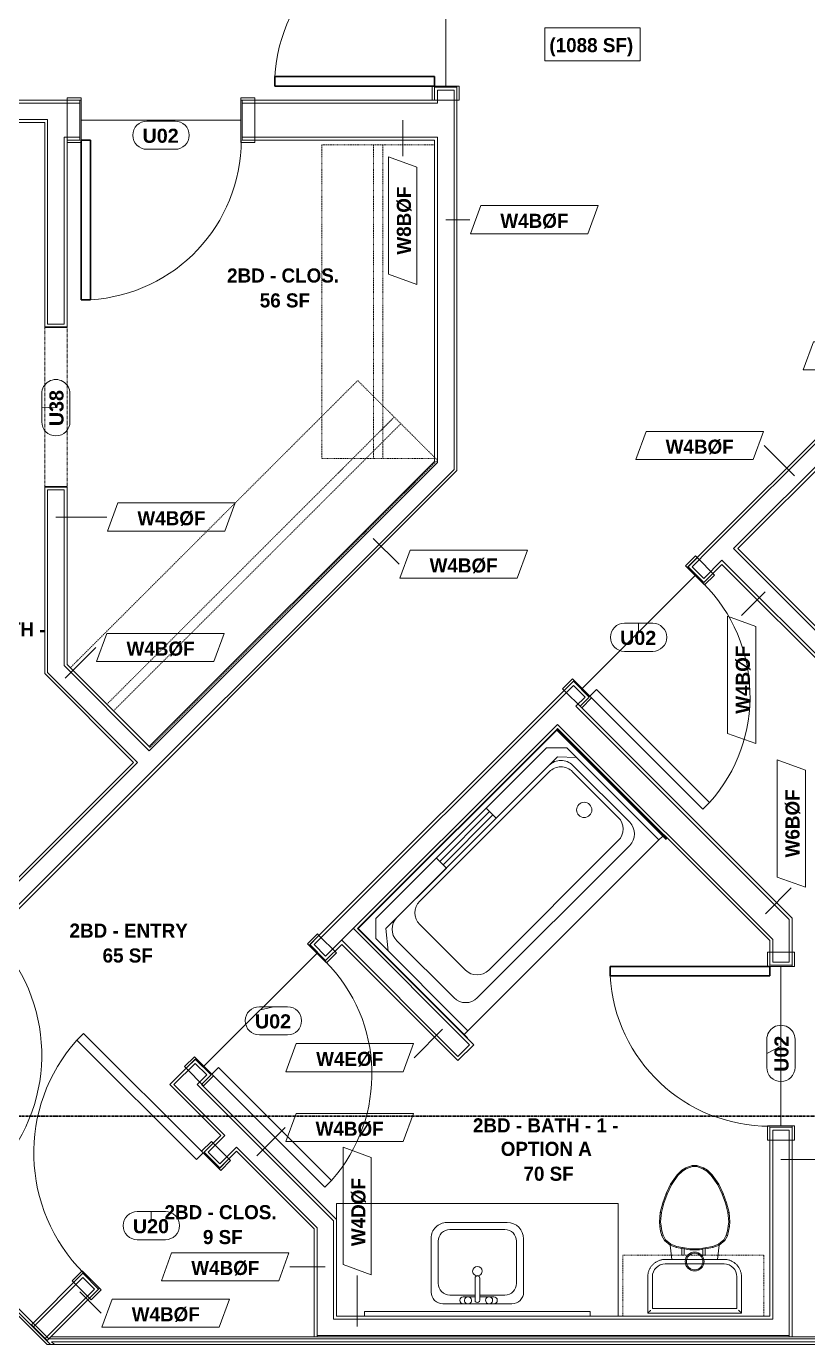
# Model space of a CAD drawing. Header units: inches. Extents: x -4058 to -1781, y 9814 to 12264.
# Drawn here: x -2442.2 to -2275.9, y 10418.5 to 10699.3 of the extents above; entities that cross this region are included whole.
import ezdxf

# ---------------------------------------------------------------- set-up
doc = ezdxf.new("R2010")
doc.units = ezdxf.units.IN
doc.header["$MEASUREMENT"] = 0
for name, pattern in [('Dash', [0.25, 0.125, -0.125]), ('Grid Line 1_2_', [0.875, 0.5, -0.125, 0.125, -0.125]), ('Overhead', [0.15625, 0.09375, -0.0625])]:
    doc.linetypes.add(name, pattern=pattern)
for name, color, linetype, lineweight in [('0-1', 7, 'Continuous', 5), ('0-2', 7, 'Continuous', 9), ('A-AREA-IDEN', 2, 'Continuous', 9), ('A-DETL-GENF', 92, 'Overhead', 9), ('A-DETL-MEDM', 33, 'Continuous', 30), ('A-DOOR-1', 7, 'Continuous', 9), ('A-DOOR-2', 10, 'Continuous', 30), ('A-DOOR-3', 31, 'Continuous', 9), ('A-DOOR-4', 31, 'Continuous', 30), ('A-DOOR-FRAM-2', 10, 'Continuous', 30), ('A-DOOR-IDEN', 31, 'Continuous', 9), ('A-FLOR-2', 192, 'Continuous', 9), ('A-WALL', 113, 'Continuous', 18), ('A-WALL-2', 250, 'Continuous', 18), ('A-WALL-3', 113, 'Continuous', 9), ('A-WALL-IDEN', 211, 'Continuous', 9), ('I-WALL-1', 7, 'Continuous', 9), ('I-WALL-2', 2, 'Continuous', 9), ('P-SANR-FIXT', 6, 'Continuous', 9), ('Q-CASE', 31, 'Continuous', 9), ('Q-CASE-3', 31, 'Dash', 9), ('Q-CASE-HDLN', 31, 'Dash', 9), ('S-GRID-1', 1, 'Grid Line 1_2_', 30)]:
    doc.layers.add(name, color=color, linetype=linetype, lineweight=lineweight)
doc.styles.add('Arial_B', font='arialbd.ttf', dxfattribs={"height": 3})
doc.styles.add('Century Gothic_B_1', font='GOTHICB.TTF', dxfattribs={"height": 3})

# ---------------------------------------------------------------- blocks, each defined once
blk = doc.blocks.new('HOLLOW METAL - UNIT DOOR-2191977-UNIT PLANS - 1ST FLOOR')
at = {"layer": 'A-DOOR-1'}
blk.add_arc((18, -3.875), 36, 180, 270, dxfattribs=at)
at = {"layer": 'A-DOOR-2'}
for p, q in [((16.25, -3.875), (18, -3.875)), ((16.25, -39.875), (16.25, -3.875)), ((18, -3.875), (18, -39.875)), ((18, -39.875), (16.25, -39.875))]:
    blk.add_line(p, q, dxfattribs=at)
at = {"layer": 'A-DOOR-FRAM-2'}
for p, q in [((-20, 4.125), (-18, 4.125)), ((-20, -3.875), (-20, 4.125)), ((-18, 4.125), (-18, 2.1875)), ((18, 4.125), (20, 4.125)), ((18, 2.1875), (18, 4.125)), ((20, 4.125), (20, -3.875)), ((-18, 2.1875), (-17.375, 2.1875)), ((-17.375, 2.1875), (-17.375, -1.9375)), ((17.375, 2.1875), (18, 2.1875)), ((17.375, -1.9375), (17.375, 2.1875)), ((-18, -1.9375), (-18, -3.875)), ((-17.375, -1.9375), (-18, -1.9375)), ((18, -1.9375), (17.375, -1.9375)), ((18, -3.875), (18, -1.9375)), ((-18, -3.875), (-20, -3.875)), ((20, -3.875), (18, -3.875))]:
    blk.add_line(p, q, dxfattribs=at)
blk = doc.blocks.new('CTR - 1st Phase - Common Walls_rvt-1-UNIT PLANS - 1ST FLOOR')
at = {"layer": 'A-WALL-2'}
for p, q in [((-2437.81, 10418.54), (-2455.89, 10436.61)), ((-2437.11, 10418.54), (-2455.53, 10436.97)), ((-2437.11, 10418.54), (-2437.81, 10418.54)), ((-2436.22, 10418.54), (-2437.11, 10418.54)), ((-2104.82, 10419.16), (-2436.85, 10419.16)), ((-2436.85, 10419.16), (-2436.22, 10418.54)), ((-2436.22, 10418.54), (-2436.85, 10419.16)), ((-2104.82, 10418.54), (-2436.22, 10418.54))]:
    blk.add_line(p, q, dxfattribs=at)
at = {"layer": 'I-WALL-1'}
for p, q in [((-2437.47, 10419.79), (-2455.09, 10437.41)), ((-2104.82, 10419.79), (-2437.47, 10419.79))]:
    blk.add_line(p, q, dxfattribs=at)
at = {"layer": '0-2', "rotation": 134.9999999999948}
blk.add_blockref('HOLLOW METAL - UNIT DOOR-2191977-UNIT PLANS - 1ST FLOOR', (-2471.97, 10448.81), dxfattribs=at)
blk = doc.blocks.new('CTR - 1st Phase - Structure_rvt-1-UNIT PLANS - 1ST FLOOR')
at = {"layer": 'S-GRID-1'}
blk.add_line((-1781.27, 10467.19), (-4041.78, 10467.19), dxfattribs=at)
blk = doc.blocks.new('SWING - SINGLE - FLUSH - SWING - FLUSH - 2-10 x 6-8 - PRIVACY-4346070-UNIT PLANS - 1ST FLOOR')
at = {"layer": 'A-DOOR-3'}
for p, q in [((-20, 2.37), (-20, 2.87)), ((-20, 2.87), (-17, 2.87)), ((-17, 2.87), (-17, 2.37)), ((17, 2.37), (17, 2.87)), ((17, 2.87), (20, 2.87)), ((20, 2.87), (20, 2.37)), ((-20, 2.37), (-17, 2.37)), ((-20, -2.88), (-20, 2.37)), ((-17, 2.37), (-20, 2.37)), ((-17, 2.37), (-17, -2.88)), ((17, 2.37), (20, 2.37)), ((17, -2.88), (17, 2.37)), ((20, 2.37), (17, 2.37)), ((20, 2.37), (20, -2.88)), ((-17, -2.88), (-20, -2.88)), ((20, -2.88), (17, -2.88))]:
    blk.add_line(p, q, dxfattribs=at)
blk.add_arc((17, -2.38), 34.07, 180, 266.6343, dxfattribs=at)
at = {"layer": 'A-DOOR-4'}
for p, q in [((15, -2.38), (15, -36.38)), ((17, -2.38), (15, -2.38)), ((17, -2.38), (17, -36.38)), ((17, -36.38), (15, -36.38))]:
    blk.add_line(p, q, dxfattribs=at)
blk = doc.blocks.new('SWING - SINGLE - FLUSH - SWING - FLUSH - 2-10 x 6-8 - PRIVACY-4346067-UNIT PLANS - 1ST FLOOR')
at = {"layer": 'A-DOOR-3'}
for p, q in [((-17, 2.87), (-20, 2.87)), ((-20, 2.87), (-20, -2.38)), ((-17, -2.38), (-17, 2.87)), ((20, 2.87), (17, 2.87)), ((17, 2.87), (17, -2.38)), ((20, -2.38), (20, 2.87)), ((-20, -2.38), (-17, -2.38)), ((-17, -2.38), (-20, -2.38)), ((-20, -2.38), (-20, -2.88)), ((-17, -2.88), (-17, -2.38)), ((17, -2.38), (20, -2.38)), ((20, -2.38), (17, -2.38)), ((17, -2.38), (17, -2.88)), ((20, -2.88), (20, -2.38)), ((-20, -2.88), (-17, -2.88)), ((17, -2.88), (20, -2.88))]:
    blk.add_line(p, q, dxfattribs=at)
blk.add_arc((17, 2.37), 34.07, 93.3657, 180, dxfattribs=at)
at = {"layer": 'A-DOOR-4'}
for p, q in [((15, 2.37), (15, 36.38)), ((17, 36.38), (15, 36.38)), ((17, 2.37), (17, 36.38)), ((17, 2.37), (15, 2.37))]:
    blk.add_line(p, q, dxfattribs=at)
blk = doc.blocks.new('SWING - SINGLE - FLUSH - SWING - FLUSH - 2-10 x 6-8 - PRIVACY-4346066-UNIT PLANS - 1ST FLOOR')
at = {"layer": 'A-DOOR-3'}
for p, q in [((-17, 2.87), (-20, 2.87)), ((-20, 2.87), (-20, -2.38)), ((-17, -2.38), (-17, 2.87)), ((20, 2.87), (17, 2.87)), ((17, 2.87), (17, -2.38)), ((20, -2.38), (20, 2.87)), ((-20, -2.38), (-17, -2.38)), ((-17, -2.38), (-20, -2.38)), ((-20, -2.38), (-20, -2.88)), ((-17, -2.88), (-17, -2.38)), ((17, -2.38), (20, -2.38)), ((20, -2.38), (17, -2.38)), ((17, -2.38), (17, -2.88)), ((20, -2.88), (20, -2.38)), ((-20, -2.88), (-17, -2.88)), ((17, -2.88), (20, -2.88))]:
    blk.add_line(p, q, dxfattribs=at)
blk.add_arc((17, 2.37), 34.07, 93.3657, 180, dxfattribs=at)
at = {"layer": 'A-DOOR-4'}
for p, q in [((15, 2.37), (15, 36.38)), ((17, 36.38), (15, 36.38)), ((17, 2.37), (17, 36.38)), ((17, 2.37), (15, 2.37))]:
    blk.add_line(p, q, dxfattribs=at)
blk = doc.blocks.new('M_Sink Vanity-Square - 500 x 440mm-1352614-UNIT PLANS - 1ST FLOOR')
at = {"layer": 'P-SANR-FIXT'}
for p, q in [((7.96, 7.09), (-6.72, 7.09)), ((3.62, 7.09), (-2.88, 7.09)), ((0.12, 6.33), (0.12, 1.59)), ((1.12, 6.33), (1.12, 1.59)), ((-9.22, 4.59), (-9.22, -6.73)), ((0.12, 5.22), (-5.22, 5.22)), ((-2.88, 5.59), (0.12, 5.59)), ((1.12, 5.59), (3.62, 5.59)), ((6.46, 5.22), (1.12, 5.22)), ((10.46, -6.91), (10.46, 4.59)), ((-7.72, 2.72), (-7.72, -6.23)), ((8.96, -6.23), (8.96, 2.72)), ((-5.72, -10.23), (7.14, -10.23)), ((-5.22, -8.73), (6.46, -8.73))]:
    blk.add_line(p, q, dxfattribs=at)
for centre, radius, start, end in [((-6.72, 4.59), 2.5, 90, 180), ((-2.88, 6.34), 0.75, 90, 270), ((-1.88, 6.34), 0.75, 360, 180), ((-1.88, 6.34), 0.75, 180, 0), ((0.62, 6.33), 0.5, 360, 180), ((2.62, 6.34), 0.75, 360, 180), ((2.62, 6.34), 0.75, 180, 360), ((3.62, 6.34), 0.75, 270, 90), ((7.96, 4.59), 2.5, 360, 90), ((-5.22, 2.72), 2.5, 90, 180), ((6.46, 2.72), 2.5, 0, 90), ((0.62, 0.13), 1, 360, 180), ((0.62, 0.13), 1, 180, 0), ((0.62, 1.59), 0.5, 180, 0), ((-5.72, -6.73), 3.5, 180, 270), ((-5.22, -6.23), 2.5, 180, 270), ((6.46, -6.23), 2.5, 270, 0), ((7.14, -6.91), 3.32, 270, 0)]:
    blk.add_arc(centre, radius, start, end, dxfattribs=at)
blk = doc.blocks.new('Bath Vanity - Bath Vanity 60_-2708009-UNIT PLANS - 1ST FLOOR')
at = {"layer": 'Q-CASE'}
for p, q in [((-29.26, 0), (-29.26, -24)), ((30.74, -24), (30.74, -20.56)), ((-29.26, -24), (30.74, -24))]:
    blk.add_line(p, q, dxfattribs=at)
blk = doc.blocks.new('Toilet-Domestic-3D - Toilet-Domestic-3D-V44-UNIT PLANS - 1ST FLOOR')
at = {"layer": 'P-SANR-FIXT'}
for p, q in [((-1.87, 11.5), (-2.74, 11)), ((-1.77, 11.27), (-2.59, 10.8)), ((-0.5, 12), (-1.87, 11.5)), ((-1.77, 11.27), (-1.87, 11.5)), ((-0.46, 11.75), (-1.77, 11.27)), ((-0.46, 11.75), (-0.5, 12)), ((0.5, 12), (-0.5, 12)), ((0.46, 11.75), (-0.46, 11.75)), ((0.46, 11.75), (0.5, 12)), ((1.77, 11.27), (0.46, 11.75)), ((1.87, 11.5), (0.5, 12)), ((1.77, 11.27), (1.87, 11.5)), ((2.59, 10.8), (1.77, 11.27)), ((2.74, 11), (1.87, 11.5)), ((-3.74, 10), (-5.13, 8)), ((-3.55, 9.84), (-4.91, 7.88)), ((-2.74, 11), (-3.74, 10)), ((-3.55, 9.84), (-3.74, 10)), ((-2.59, 10.8), (-3.55, 9.84)), ((-2.59, 10.8), (-2.74, 11)), ((2.59, 10.8), (2.74, 11)), ((3.55, 9.84), (2.59, 10.8)), ((3.74, 10), (2.74, 11)), ((3.55, 9.84), (3.74, 10)), ((4.91, 7.88), (3.55, 9.84)), ((5.13, 8), (3.74, 10)), ((-6.06, 6), (-6.79, 4)), ((-5.83, 5.9), (-6.55, 3.92)), ((-5.13, 8), (-6.06, 6)), ((-5.83, 5.9), (-6.06, 6)), ((-4.91, 7.88), (-5.83, 5.9)), ((-4.91, 7.88), (-5.13, 8)), ((4.91, 7.88), (5.13, 8)), ((5.83, 5.9), (4.91, 7.88)), ((6.06, 6), (5.13, 8)), ((5.83, 5.9), (6.06, 6)), ((6.55, 3.92), (5.83, 5.9)), ((6.79, 4), (6.06, 6)), ((-6.79, 4), (-7.33, 1.99)), ((-6.55, 3.92), (-7.08, 1.95)), ((-6.55, 3.92), (-6.79, 4)), ((6.55, 3.92), (6.79, 4)), ((7.08, 1.95), (6.55, 3.92)), ((7.33, 1.99), (6.79, 4)), ((-7.33, 1.99), (-7.5, 0)), ((-7.08, 1.95), (-7.33, 1.99)), ((-7.08, 1.95), (-7.25, 0)), ((7.08, 1.95), (7.33, 1.99)), ((7.25, 0), (7.08, 1.95)), ((7.5, 0), (7.33, 1.99)), ((-7.25, 0), (-7.5, 0)), ((-7.5, 0), (-7.41, -1)), ((-7.16, -0.96), (-7.41, -1)), ((-7.41, -1), (-7.24, -2)), ((-7.25, 0), (-7.16, -0.96)), ((-6.99, -1.95), (-7.24, -2)), ((-7.24, -2), (-6.97, -3)), ((-7.16, -0.96), (-6.99, -1.95)), ((-6.99, -1.95), (-6.73, -2.9)), ((6.73, -2.9), (6.99, -1.95)), ((6.97, -3), (7.24, -2)), ((6.99, -1.95), (7.16, -0.96)), ((6.99, -1.95), (7.24, -2)), ((7.16, -0.96), (7.25, 0)), ((7.16, -0.96), (7.41, -1)), ((7.24, -2), (7.41, -1)), ((7.25, 0), (7.5, 0)), ((7.41, -1), (7.5, 0)), ((-6.73, -2.9), (-6.97, -3)), ((-6.97, -3), (-6.4, -4)), ((-6.73, -2.9), (-6.21, -3.84)), ((-6.4, -4), (-6.21, -3.84)), ((-6.4, -4), (-5.21, -5)), ((-6.21, -3.84), (-5.08, -4.78)), ((-5.08, -4.78), (-5.21, -5)), ((-5.21, -5), (-4.86, -8.02)), ((-5.21, -5), (-3.84, -5.5)), ((-5.08, -4.78), (-3.77, -5.26)), ((-3.77, -5.26), (-3.84, -5.5)), ((-3.84, -5.5), (-2.75, -5.69)), ((-3.77, -5.26), (-0.98, -5.75)), ((0.98, -5.75), (3.77, -5.26)), ((2.24, -5.78), (3.84, -5.5)), ((3.77, -5.26), (5.08, -4.78)), ((3.77, -5.26), (3.84, -5.5)), ((3.84, -5.5), (5.21, -5)), ((4.86, -8.02), (5.21, -5)), ((5.08, -4.78), (6.21, -3.84)), ((5.08, -4.78), (5.21, -5)), ((5.21, -5), (6.4, -4)), ((6.21, -3.84), (6.73, -2.9)), ((6.21, -3.84), (6.4, -4)), ((6.4, -4), (6.97, -3)), ((6.73, -2.9), (6.97, -3)), ((6.25, -8.02), (-6.25, -8.02)), ((-2.26, -5.78), (-1, -6)), ((-0.98, -5.75), (-1, -6)), ((-1, -6), (1, -6)), ((-0.98, -5.75), (0.98, -5.75)), ((0.98, -5.75), (1, -6)), ((1, -6), (1.75, -5.87)), ((6.25, -9), (-6.25, -9)), ((6.25, -9), (-6.25, -9)), ((-9.98, -11.75), (-9.98, -19.48)), ((-9, -11.75), (-9, -18.5)), ((-9, -11.75), (-9, -18.5)), ((9, -18.5), (9, -11.75)), ((9, -18.5), (9, -11.75)), ((9.98, -19.48), (9.98, -11.75)), ((-9.98, -19.48), (-9.86, -19.36)), ((-9.98, -19.48), (9.98, -19.48)), ((-9, -18.5), (9, -18.5)), ((-9, -18.5), (9, -18.5)), ((9.86, -19.36), (9.98, -19.48))]:
    blk.add_line(p, q, dxfattribs=at)
at = {"layer": 'P-SANR-FIXT', "flags": 128}
for points in [[(-6.25, -8.02), (-6.4, -8.03), (-6.55, -8.03), (-6.7, -8.05), (-6.84, -8.07), (-6.99, -8.1), (-7.14, -8.13), (-7.28, -8.17), (-7.42, -8.21), (-7.56, -8.26), (-7.7, -8.32), (-7.84, -8.38), (-7.97, -8.44), (-8.1, -8.52), (-8.23, -8.59), (-8.35, -8.67), (-8.48, -8.76), (-8.59, -8.85), (-8.71, -8.95), (-8.82, -9.05), (-8.92, -9.15), (-9.03, -9.26), (-9.12, -9.38), (-9.22, -9.49), (-9.3, -9.61), (-9.39, -9.74), (-9.46, -9.86), (-9.54, -9.99), (-9.6, -10.13), (-9.67, -10.26), (-9.72, -10.4), (-9.78, -10.54), (-9.82, -10.68), (-9.86, -10.83), (-9.89, -10.97), (-9.92, -11.12), (-9.95, -11.26), (-9.96, -11.41), (-9.97, -11.56), (-9.98, -11.71), (-9.98, -11.75)], [(9.98, -11.75), (9.97, -11.6), (9.97, -11.45), (9.95, -11.3), (9.93, -11.16), (9.9, -11.01), (9.87, -10.86), (9.83, -10.72), (9.79, -10.58), (9.74, -10.44), (9.68, -10.3), (9.62, -10.16), (9.56, -10.03), (9.48, -9.9), (9.41, -9.77), (9.33, -9.65), (9.24, -9.52), (9.15, -9.41), (9.05, -9.29), (8.95, -9.18), (8.85, -9.08), (8.74, -8.97), (8.62, -8.88), (8.51, -8.78), (8.39, -8.7), (8.26, -8.61), (8.14, -8.54), (8.01, -8.46), (7.87, -8.4), (7.74, -8.33), (7.6, -8.28), (7.46, -8.22), (7.32, -8.18), (7.17, -8.14), (7.03, -8.11), (6.88, -8.08), (6.74, -8.05), (6.59, -8.04), (6.44, -8.03), (6.29, -8.02), (6.25, -8.02)]]:
    blk.add_lwpolyline(points, dxfattribs=at)
at = {"layer": 'P-SANR-FIXT'}
for radius in [2, 1.75]:
    blk.add_circle((0, -8.48), radius, dxfattribs=at)
for centre, start, end in [((-6.25, -11.75), 90, 180), ((-6.25, -11.75), 90, 180), ((6.25, -11.75), 0, 90), ((6.25, -11.75), 360, 90)]:
    blk.add_arc(centre, 2.75, start, end, dxfattribs=at)
for points in [[(-9.98, -19.48), (-9.98, -19.48), (-9.98, -19.48), (-9.98, -19.48)], [(9.98, -19.48), (9.98, -19.48), (9.98, -19.48), (9.98, -19.48)]]:
    blk.add_open_spline(points, degree=3, dxfattribs=at)
for points, knots in [([(-9.86, -19.36), (-9.86, -19.36), (-9.85, -19.35), (-9.82, -19.32), (-9.8, -19.3), (-9.78, -19.28), (-9.75, -19.25), (-9.71, -19.21), (-9.66, -19.16), (-9.6, -19.1), (-9.55, -19.05), (-9.47, -18.97), (-9.41, -18.91), (-9.37, -18.87)], [0, 0, 0, 0, 0.166667, 0.25, 0.291667, 0.333333, 0.416667, 0.5, 0.583333, 0.666667, 0.75, 0.833333, 1, 1, 1, 1]), ([(9.37, -18.87), (9.41, -18.91), (9.47, -18.97), (9.55, -19.05), (9.6, -19.1), (9.66, -19.16), (9.71, -19.21), (9.75, -19.25), (9.78, -19.28), (9.8, -19.3), (9.82, -19.32), (9.85, -19.35), (9.86, -19.36), (9.86, -19.36)], [-1, -1, -1, -1, -0.833333, -0.75, -0.666667, -0.583333, -0.5, -0.416667, -0.333333, -0.291667, -0.25, -0.166667, 0, 0, 0, 0])]:
    blk.add_open_spline(points, degree=3, knots=knots, dxfattribs=at)
blk = doc.blocks.new('300 Series Wall Hung Cabinet_326 - 30_-2909953-UNIT PLANS - 1ST FLOOR')
at = {"layer": 'Q-CASE'}
for p, q in [((-2.01, 14.69), (-2.5, 14.69)), ((-2.5, 14.69), (-2.5, 13.19)), ((-2.01, 13.19), (-2.01, 14.69)), ((2.49, 14.69), (2, 14.69)), ((2, 14.69), (2, 13.19)), ((2.49, 13.19), (2.49, 14.69)), ((-2.01, 13.19), (-2.5, 13.19)), ((2.49, 13.19), (2, 13.19))]:
    blk.add_line(p, q, dxfattribs=at)
at = {"layer": 'Q-CASE-3'}
for p, q in [((-15, 0.19), (-15, 13.19)), ((-15, 13.19), (15, 13.19)), ((15, 13.19), (15, 0.19)), ((15, 0.19), (-15, 0.19))]:
    blk.add_line(p, q, dxfattribs=at)
blk = doc.blocks.new('BATHROOM MIRROR - BATHROOM MIRROR 48_-3123886-UNIT PLANS - 1ST FLOOR')
at = {"layer": 'Q-CASE'}
for p, q in [((-23.26, -23), (24.74, -23)), ((-23.26, -23), (-23.26, -24)), ((24.74, -24), (-23.26, -24)), ((24.74, -24), (24.74, -23))]:
    blk.add_line(p, q, dxfattribs=at)
blk = doc.blocks.new('CTS6032CP - CTS6032CP-3806613-UNIT PLANS - 1ST FLOOR')
at = {"layer": 'P-SANR-FIXT'}
for p, q in [((0, -33), (0, 0)), ((0, 0), (60, 0)), ((0.12, -33), (0.12, -0.13)), ((0.12, -0.13), (59.88, -0.13)), ((1.25, -4.25), (4.25, -1.25)), ((4.25, -1.25), (55.69, -1.25)), ((22.5, -4.25), (22.5, -1.25)), ((37.5, -2.25), (22.5, -2.25)), ((37.5, -1.25), (37.5, -4.25)), ((55.69, -1.25), (58.75, -4.31)), ((59.88, -0.13), (59.88, -33)), ((60, 0), (60, -33)), ((1.25, -32), (1.25, -4.25)), ((1.25, -8.02), (4.31, -4.25)), ((4.31, -4.25), (22.5, -4.25)), ((7.6, -4.27), (53.48, -4.27)), ((52.5, -5.25), (13.5, -5.25)), ((22.5, -3.25), (37.5, -3.25)), ((37.5, -4.25), (55.94, -4.25)), ((55.94, -4.25), (58.75, -7.23)), ((58.75, -4.31), (58.75, -32)), ((4.1, -24.96), (4.1, -7.77)), ((56.98, -7.77), (56.98, -24.96)), ((10, -8.75), (10, -22.5)), ((56, -22.5), (56, -8.75)), ((13.5, -26), (52.5, -26)), ((53.48, -28.46), (7.6, -28.46)), ((0, -33), (0.12, -33)), ((1.25, -32), (0.12, -32)), ((1.25, -32), (58.75, -32)), ((59.88, -32), (58.75, -32)), ((59.88, -33), (60, -33))]:
    blk.add_line(p, q, dxfattribs=at)
for centre, radius, start, end in [((7.6, -7.77), 3.5, 90, 180), ((13.5, -8.75), 3.5, 90, 180), ((52.5, -8.75), 3.5, 360, 90), ((53.48, -7.77), 3.5, 0, 90), ((52, -16.25), 1.62, 0, 180), ((52, -16.25), 1.63, 180, 360), ((7.6, -24.96), 3.5, 180, 270), ((13.5, -22.5), 3.5, 180, 270), ((52.5, -22.5), 3.5, 270, 0), ((53.48, -24.96), 3.5, 270, 0)]:
    blk.add_arc(centre, radius, start, end, dxfattribs=at)
blk = doc.blocks.new('SWING - SINGLE - FLUSH - SWING - FLUSH - 3-0 x 6-8 - PASSAGE-4346074-UNIT PLANS - 1ST FLOOR')
at = {"layer": 'A-DOOR-3'}
for p, q in [((-18, 2.87), (-21, 2.87)), ((-21, 2.87), (-21, -2.38)), ((-18, -2.38), (-18, 2.87)), ((21, 2.87), (18, 2.87)), ((18, 2.87), (18, -2.38)), ((21, -2.38), (21, 2.87)), ((-21, -2.38), (-18, -2.38)), ((-18, -2.38), (-21, -2.38)), ((-21, -2.38), (-21, -2.88)), ((-18, -2.88), (-18, -2.38)), ((18, -2.38), (21, -2.38)), ((21, -2.38), (18, -2.38)), ((18, -2.38), (18, -2.88)), ((21, -2.88), (21, -2.38)), ((-21, -2.88), (-18, -2.88)), ((18, -2.88), (21, -2.88))]:
    blk.add_line(p, q, dxfattribs=at)
blk.add_arc((18, 2.37), 36.07, 93.1789, 180, dxfattribs=at)
at = {"layer": 'A-DOOR-4'}
for p, q in [((16, 2.37), (16, 38.39)), ((18, 38.39), (16, 38.39)), ((18, 2.37), (18, 38.39)), ((18, 2.37), (16, 2.37))]:
    blk.add_line(p, q, dxfattribs=at)
blk = doc.blocks.new('Door-Opening - CLEAR OPENING - 34_ x 80_-3928388-UNIT PLANS - 1ST FLOOR')
at = {"layer": 'A-DETL-GENF'}
for p, q in [((16.68, 2.37), (-17.32, 2.37)), ((-17.32, -2.38), (16.68, -2.38))]:
    blk.add_line(p, q, dxfattribs=at)
at = {"layer": 'A-DETL-MEDM'}
for p, q in [((-17.32, 2.37), (-17.32, -2.38)), ((16.68, -2.38), (16.68, 2.37))]:
    blk.add_line(p, q, dxfattribs=at)
blk = doc.blocks.new('OD_CW_Closet - OD_CW_Closet-3809433-UNIT PLANS - 1ST FLOOR')
at = {"layer": 'Q-CASE-HDLN'}
for p, q in [((0.74, -24), (0.74, 0)), ((0.74, 0), (67.55, 0)), ((67.55, 0), (67.55, -24)), ((0.74, -11), (67.55, -11)), ((0.74, -13), (67.55, -13)), ((67.55, -24), (0.74, -24))]:
    blk.add_line(p, q, dxfattribs=at)
blk = doc.blocks.new('OD_CW_Closet - OD_CW_Closet-3810279-UNIT PLANS - 1ST FLOOR')
at = {"layer": 'Q-CASE-HDLN'}
for p, q in [((0.74, -24), (0.74, 0)), ((0.74, 0), (87.24, 0)), ((87.24, 0), (87.24, -24)), ((0.74, -11), (87.24, -11)), ((0.74, -13), (87.24, -13)), ((87.24, -24), (0.74, -24))]:
    blk.add_line(p, q, dxfattribs=at)
blk = doc.blocks.new('SWING - SINGLE - FLUSH - SWING - FLUSH - 3-0 x 6-8 - PASSAGE-4346076-UNIT PLANS - 1ST FLOOR')
at = {"layer": 'A-DOOR-3'}
for p, q in [((-18, 2.87), (-21, 2.87)), ((-21, 2.87), (-21, -2.38)), ((-18, -2.38), (-18, 2.87)), ((21, 2.87), (18, 2.87)), ((18, 2.87), (18, -2.38)), ((21, -2.38), (21, 2.87)), ((-21, -2.38), (-18, -2.38)), ((-18, -2.38), (-21, -2.38)), ((-21, -2.38), (-21, -2.88)), ((-18, -2.88), (-18, -2.38)), ((18, -2.38), (21, -2.38)), ((21, -2.38), (18, -2.38)), ((18, -2.38), (18, -2.88)), ((21, -2.88), (21, -2.38)), ((-21, -2.88), (-18, -2.88)), ((18, -2.88), (21, -2.88))]:
    blk.add_line(p, q, dxfattribs=at)
blk.add_arc((18, 2.37), 36.07, 93.1789, 180, dxfattribs=at)
at = {"layer": 'A-DOOR-4'}
for p, q in [((16, 10.5), (16, 38.39)), ((18, 38.39), (16, 38.39)), ((18, 10.5), (18, 38.39)), ((16, 2.37), (16, 8.75)), ((18, 2.37), (18, 8.75)), ((18, 2.37), (16, 2.37))]:
    blk.add_line(p, q, dxfattribs=at)
blk = doc.blocks.new('SWING - SINGLE - FLUSH - SWING - FLUSH - 2-10 x 6-8 - PRIVACY-V47-UNIT PLANS - 1ST FLOOR')
at = {"layer": 'A-DOOR-3'}
for p, q in [((-17, 4.75), (-20, 4.75)), ((-20, 4.75), (-20, -4.25)), ((-17, -4.25), (-17, 4.75)), ((20, 4.75), (17, 4.75)), ((17, 4.75), (17, -4.25)), ((20, -4.25), (20, 4.75)), ((-20, -4.25), (-17, -4.25)), ((-17, -4.25), (-20, -4.25)), ((-20, -4.25), (-20, -4.75)), ((-20, -4.75), (-17, -4.75)), ((-17, -4.75), (-17, -4.25)), ((17, -4.25), (20, -4.25)), ((20, -4.25), (17, -4.25)), ((17, -4.25), (17, -4.75)), ((17, -4.75), (20, -4.75)), ((20, -4.75), (20, -4.25))]:
    blk.add_line(p, q, dxfattribs=at)
blk.add_arc((17, 4.25), 34.07, 93.3657, 180, dxfattribs=at)
at = {"layer": 'A-DOOR-4'}
for p, q in [((15, 4.25), (15, 38.26)), ((17, 38.26), (15, 38.26)), ((17, 4.25), (17, 38.26)), ((17, 4.25), (15, 4.25))]:
    blk.add_line(p, q, dxfattribs=at)
blk = doc.blocks.new('Wall Tag - Arch Wall-3956453-UNIT PLANS - 1ST FLOOR')
at = {"layer": 'A-WALL-IDEN'}
for p, q in [((-0.3561, 0.0937), (-0.4244, -0.0937)), ((0.4244, 0.0937), (-0.3561, 0.0937)), ((0.3561, -0.0937), (0.4244, 0.0937)), ((-0.4244, -0.0937), (0.3561, -0.0937))]:
    blk.add_line(p, q, dxfattribs=at)
blk = doc.blocks.new('Door Tag - Type Mark-2601225-UNIT PLANS - 1ST FLOOR')
at = {"layer": 'A-DOOR-IDEN'}
for p, q in [((0.09375, 0.09375), (-0.09375, 0.09375)), ((-0.09375, -0.09375), (0.09375, -0.09375))]:
    blk.add_line(p, q, dxfattribs=at)
for centre, start, end in [((-0.09375, 0), 90, 270), ((0.09375, 0), 270, 90)]:
    blk.add_arc(centre, 0.09375, start, end, dxfattribs=at)

msp = doc.modelspace()

# ---------------------------------------------------------------- linework, layer by layer
at = {"layer": 'A-AREA-IDEN', "flags": 128}
msp.add_lwpolyline([(-2331.89, 10698.97), (-2311.56, 10698.97), (-2311.56, 10691.97), (-2331.89, 10691.97)], close=True, dxfattribs=at)
at = {"layer": 'A-DOOR-IDEN'}
for p, q in [((-2413.56, 10679.35), (-2413.56, 10679.13)), ((-2435.94, 10618.23), (-2438.94, 10618.09)), ((-2311.9, 10570.34), (-2311.9, 10572.19)), ((-2392.39, 10489.85), (-2389.63, 10490.51)), ((-2281.6, 10482.11), (-2284.6, 10480.57)), ((-2415.62, 10444.96), (-2415.62, 10446.88))]:
    msp.add_line(p, q, dxfattribs=at)
at = {"layer": 'A-FLOR-2'}
for p, q in [((-2352.94, 10720.6), (-2352.94, 10686.6)), ((-2352.94, 10686.6), (-2352.94, 10720.6)), ((-2396.56, 10679.35), (-2430.56, 10679.35)), ((-2323.92, 10558.32), (-2299.88, 10582.37)), ((-2299.88, 10582.37), (-2323.92, 10558.32)), ((-2306.51, 10527.12), (-2306.69, 10526.94)), ((-2404.42, 10477.83), (-2380.37, 10501.87)), ((-2380.37, 10501.87), (-2404.42, 10477.83)), ((-2281.6, 10499.11), (-2281.6, 10465.11)), ((-2436.99, 10420.23), (-2380.97, 10420.23)), ((-2279.22, 10420.23), (-2105.45, 10420.23))]:
    msp.add_line(p, q, dxfattribs=at)
at = {"layer": 'A-WALL'}
for p, q in [((-2354.69, 10685.73), (-2354.69, 10682.98)), ((-2351.19, 10685.73), (-2354.69, 10685.73)), ((-2351.19, 10679.35), (-2351.19, 10685.73)), ((-2430.81, 10682.98), (-2508.69, 10682.98)), ((-2354.69, 10682.98), (-2396.31, 10682.98)), ((-2437.69, 10679.48), (-2508.69, 10679.48)), ((-2437.69, 10679.48), (-2437.69, 10635.85)), ((-2351.19, 10604.95), (-2351.19, 10679.35)), ((-2434.19, 10635.85), (-2434.19, 10675.73)), ((-2430.81, 10675.73), (-2434.19, 10675.73)), ((-2355.31, 10675.73), (-2396.31, 10675.73)), ((-2354.69, 10675.73), (-2355.31, 10675.73)), ((-2354.69, 10606.4), (-2354.69, 10675.73)), ((-2437.69, 10635.85), (-2434.19, 10635.85)), ((-2270.18, 10614.54), (-2296.64, 10588.08)), ((-2268.73, 10611.04), (-2291.69, 10588.08)), ((-2449.38, 10506.76), (-2351.19, 10604.95)), ((-2354.69, 10606.4), (-2416.06, 10545.03)), ((-2437.69, 10600.6), (-2437.69, 10561.71)), ((-2434.19, 10600.6), (-2437.69, 10600.6)), ((-2434.19, 10563.16), (-2434.19, 10600.6)), ((-2296.64, 10588.08), (-2300.5, 10584.22)), ((-2291.69, 10588.08), (-2261.18, 10557.57)), ((-2298.02, 10581.75), (-2294.17, 10585.61)), ((-2294.17, 10585.61), (-2257.6, 10549.04)), ((-2300.5, 10584.22), (-2298.02, 10581.75)), ((-2434.19, 10563.16), (-2416.06, 10545.03)), ((-2437.69, 10561.71), (-2418.53, 10542.55)), ((-2325.78, 10558.94), (-2380.99, 10503.73)), ((-2323.3, 10556.47), (-2325.78, 10558.94)), ((-2325.25, 10554.52), (-2323.3, 10556.47)), ((-2279.85, 10509.12), (-2325.25, 10554.52)), ((-2378.52, 10501.25), (-2329.14, 10550.63)), ((-2283.35, 10504.84), (-2329.14, 10550.63)), ((-2418.53, 10542.55), (-2446.47, 10514.62)), ((-2372.62, 10507.15), (-2347.88, 10482.4)), ((-2279.85, 10499.99), (-2279.85, 10509.12)), ((-2380.99, 10503.73), (-2378.52, 10501.25)), ((-2375.1, 10504.67), (-2350.35, 10479.92)), ((-2283.35, 10504.84), (-2283.35, 10499.99)), ((-2283.35, 10499.99), (-2279.85, 10499.99)), ((-2350.35, 10479.92), (-2347.88, 10482.4)), ((-2410.81, 10473.91), (-2406.27, 10478.45)), ((-2403.8, 10475.98), (-2406.27, 10478.45)), ((-2405.86, 10473.91), (-2403.8, 10475.98)), ((-2399.97, 10463.08), (-2410.81, 10473.91)), ((-2376.85, 10444.9), (-2405.86, 10473.91)), ((-2399.97, 10463.08), (-2403.51, 10459.54)), ((-2283.35, 10464.24), (-2283.35, 10423.98)), ((-2279.85, 10464.24), (-2283.35, 10464.24)), ((-2279.85, 10420.23), (-2279.85, 10464.24)), ((-2403.51, 10459.54), (-2401.03, 10457.06)), ((-2401.03, 10457.06), (-2397.5, 10460.6)), ((-2380.35, 10443.45), (-2397.5, 10460.6)), ((-2376.85, 10444.9), (-2376.85, 10423.98)), ((-2380.35, 10420.23), (-2380.35, 10443.45)), ((-2430.2, 10432.85), (-2440.72, 10422.33)), ((-2427.73, 10430.37), (-2430.2, 10432.85)), ((-2438.24, 10419.86), (-2427.73, 10430.37)), ((-2376.85, 10423.98), (-2283.35, 10423.98)), ((-2380.35, 10420.48), (-2279.85, 10420.48))]:
    msp.add_line(p, q, dxfattribs=at)
at = {"layer": 'A-WALL-3'}
for p, q in [((-2355.31, 10686.35), (-2355.31, 10683.6)), ((-2350.56, 10686.35), (-2355.31, 10686.35)), ((-2350.56, 10679.35), (-2350.56, 10686.35)), ((-2433.56, 10683.6), (-2508.69, 10683.6)), ((-2507.68, 10678.85), (-2438.31, 10678.85)), ((-2438.31, 10678.85), (-2438.31, 10635.23)), ((-2350.56, 10604.69), (-2350.56, 10679.35)), ((-2433.56, 10635.23), (-2433.56, 10675.1)), ((-2355.31, 10675.1), (-2355.31, 10606.66)), ((-2270.44, 10615.16), (-2297.53, 10588.08)), ((-2290.81, 10588.08), (-2268.47, 10610.41)), ((-2355.31, 10606.66), (-2416.06, 10545.91)), ((-2449.38, 10505.87), (-2350.56, 10604.69)), ((-2438.31, 10601.23), (-2438.31, 10561.45)), ((-2433.56, 10563.41), (-2433.56, 10601.23)), ((-2297.53, 10588.08), (-2301.38, 10584.22)), ((-2261.8, 10559.08), (-2290.81, 10588.08)), ((-2301.38, 10584.22), (-2298.02, 10580.86)), ((-2298.02, 10580.86), (-2294.17, 10584.72)), ((-2294.17, 10584.72), (-2257.86, 10548.41)), ((-2416.06, 10545.91), (-2433.56, 10563.41)), ((-2438.31, 10561.45), (-2419.42, 10542.55)), ((-2325.78, 10559.83), (-2381.88, 10503.73)), ((-2322.42, 10556.47), (-2325.78, 10559.83)), ((-2324.36, 10554.52), (-2322.42, 10556.47)), ((-2279.22, 10509.38), (-2324.36, 10554.52)), ((-2329.31, 10549.57), (-2329.14, 10549.75)), ((-2329.14, 10549.75), (-2283.97, 10504.58)), ((-2419.42, 10542.55), (-2446.47, 10515.51)), ((-2279.22, 10499.36), (-2279.22, 10509.38)), ((-2381.88, 10503.73), (-2378.52, 10500.37)), ((-2378.52, 10500.37), (-2375.1, 10503.79)), ((-2283.97, 10504.58), (-2283.97, 10499.36)), ((-2283.97, 10499.36), (-2279.22, 10499.36)), ((-2406.27, 10479.33), (-2411.69, 10473.91)), ((-2402.91, 10475.98), (-2406.27, 10479.33)), ((-2404.97, 10473.91), (-2402.91, 10475.98)), ((-2411.69, 10473.91), (-2400.86, 10463.08)), ((-2376.22, 10445.16), (-2404.97, 10473.91)), ((-2279.22, 10464.86), (-2283.97, 10464.86)), ((-2283.97, 10464.86), (-2283.97, 10424.6)), ((-2279.22, 10420.23), (-2279.22, 10464.86)), ((-2400.86, 10463.08), (-2404.39, 10459.54)), ((-2404.39, 10459.54), (-2401.03, 10456.18)), ((-2401.03, 10456.18), (-2397.5, 10459.72)), ((-2397.5, 10459.72), (-2380.97, 10443.19)), ((-2376.22, 10424.6), (-2376.22, 10445.16)), ((-2380.97, 10443.19), (-2380.97, 10420.23)), ((-2430.2, 10433.73), (-2441.16, 10422.77)), ((-2426.84, 10430.37), (-2430.2, 10433.73)), ((-2437.8, 10419.41), (-2426.84, 10430.37)), ((-2441.16, 10422.77), (-2437.8, 10419.41)), ((-2370.22, 10424.6), (-2376.22, 10424.6)), ((-2283.97, 10424.6), (-2322.22, 10424.6)), ((-2380.97, 10420.23), (-2279.22, 10420.23))]:
    msp.add_line(p, q, dxfattribs=at)
at = {"layer": 'A-WALL-IDEN'}
for p, q in [((-2362.11, 10679.35), (-2362.11, 10671.64)), ((-2352.94, 10658.14), (-2347.84, 10658.14)), ((-2278.7, 10603.55), (-2285.19, 10610.05)), ((-2435.94, 10594.8), (-2425.09, 10594.8)), ((-2368.38, 10590.24), (-2362.9, 10584.75)), ((-2284.96, 10578.88), (-2289.97, 10573.87)), ((-2433.97, 10560.47), (-2427.41, 10567.03)), ((-2284.9, 10510.29), (-2279.39, 10515.8)), ((-2353.65, 10485.7), (-2359.7, 10479.65)), ((-2393.18, 10458.76), (-2387.16, 10464.78)), ((-2281.6, 10457.94), (-2270.75, 10457.94)), ((-2378.6, 10435.12), (-2386.16, 10435.12)), ((-2371.81, 10422.41), (-2371.81, 10433.26)), ((-2430.81, 10429.76), (-2426.31, 10425.26))]:
    msp.add_line(p, q, dxfattribs=at)
at = {"layer": 'I-WALL-2'}
for p, q in [((-2430.81, 10683.6), (-2433.56, 10683.6)), ((-2430.81, 10675.1), (-2430.81, 10683.6)), ((-2355.31, 10683.6), (-2396.31, 10683.6)), ((-2396.31, 10683.6), (-2396.31, 10675.1)), ((-2433.56, 10675.1), (-2430.81, 10675.1)), ((-2396.31, 10675.1), (-2355.31, 10675.1)), ((-2375.1, 10503.79), (-2350.35, 10479.04)), ((-2350.35, 10479.04), (-2346.99, 10482.4)), ((-2346.99, 10482.4), (-2348.41, 10483.81))]:
    msp.add_line(p, q, dxfattribs=at)

# ---------------------------------------------------------------- block references
at = {"layer": '0-1'}
for name in ['CTR - 1st Phase - Structure_rvt-1-UNIT PLANS - 1ST FLOOR', 'CTR - 1st Phase - Common Walls_rvt-1-UNIT PLANS - 1ST FLOOR']:
    msp.add_blockref(name, (0, 0), dxfattribs=at)
at = {"layer": 'A-DOOR-3'}
for name, p, rotation in [('SWING - SINGLE - FLUSH - SWING - FLUSH - 2-10 x 6-8 - PRIVACY-4346070-UNIT PLANS - 1ST FLOOR', (-2352.94, 10703.6), 269.9999999999922), ('SWING - SINGLE - FLUSH - SWING - FLUSH - 2-10 x 6-8 - PRIVACY-V47-UNIT PLANS - 1ST FLOOR', (-2413.56, 10679.35), 180), ('Door-Opening - CLEAR OPENING - 34_ x 80_-3928388-UNIT PLANS - 1ST FLOOR', (-2435.94, 10617.9), 270.0000000000271), ('SWING - SINGLE - FLUSH - SWING - FLUSH - 2-10 x 6-8 - PRIVACY-4346066-UNIT PLANS - 1ST FLOOR', (-2311.9, 10570.34), 225.0000000000703), ('SWING - SINGLE - FLUSH - SWING - FLUSH - 3-0 x 6-8 - PASSAGE-4346076-UNIT PLANS - 1ST FLOOR', (-2463.96, 10494.65), 225.0000000000278), ('SWING - SINGLE - FLUSH - SWING - FLUSH - 2-10 x 6-8 - PRIVACY-4346066-UNIT PLANS - 1ST FLOOR', (-2392.39, 10489.85), 225.0000000000667), ('SWING - SINGLE - FLUSH - SWING - FLUSH - 2-10 x 6-8 - PRIVACY-4346067-UNIT PLANS - 1ST FLOOR', (-2281.6, 10482.11), 90.00000000004853), ('SWING - SINGLE - FLUSH - SWING - FLUSH - 3-0 x 6-8 - PASSAGE-4346074-UNIT PLANS - 1ST FLOOR', (-2415.62, 10444.96), 45.00000000006675)]:
    msp.add_blockref(name, p, dxfattribs=dict(at, rotation=rotation))
at = {"layer": 'A-DOOR-IDEN', "xscale": 31.99999999999999, "yscale": 31.99999999999999, "zscale": 31.99999999999999}
for p in [(-2413.56, 10676.13), (-2311.9, 10569.19), (-2389.63, 10487.51), (-2415.62, 10443.88)]:
    msp.add_blockref('Door Tag - Type Mark-2601225-UNIT PLANS - 1ST FLOOR', p, dxfattribs=at)
at = {"layer": 'A-DOOR-IDEN', "xscale": 31.99999999999999, "yscale": 31.99999999999999, "zscale": 31.99999999999999, "rotation": 89.99999999999955}
for p in [(-2435.94, 10618.09), (-2281.6, 10480.57)]:
    msp.add_blockref('Door Tag - Type Mark-2601225-UNIT PLANS - 1ST FLOOR', p, dxfattribs=at)
at = {"layer": 'A-WALL-IDEN', "xscale": 31.99999999999999, "yscale": 31.99999999999999, "zscale": 31.99999999999999, "rotation": 89.99999999999955}
for p in [(-2362.11, 10657.91), (-2289.97, 10560.13), (-2279.39, 10529.53), (-2371.81, 10446.99)]:
    msp.add_blockref('Wall Tag - Arch Wall-3956453-UNIT PLANS - 1ST FLOOR', p, dxfattribs=at)
at = {"layer": 'A-WALL-IDEN', "xscale": 31.99999999999999, "yscale": 31.99999999999999, "zscale": 31.99999999999999}
for p in [(-2334.11, 10658.14), (-2263.26, 10629.15), (-2298.92, 10610.05), (-2411.36, 10594.8), (-2349.16, 10584.75), (-2413.68, 10567.03), (-2373.43, 10479.65), (-2373.43, 10464.78), (-2399.9, 10435.12), (-2412.58, 10425.26)]:
    msp.add_blockref('Wall Tag - Arch Wall-3956453-UNIT PLANS - 1ST FLOOR', p, dxfattribs=at)
at = {"layer": 'P-SANR-FIXT'}
for name, p, rotation in [('CTS6032CP - CTS6032CP-3806613-UNIT PLANS - 1ST FLOOR', (-2371.74, 10507.15), 45.00000000021966), ('M_Sink Vanity-Square - 500 x 440mm-1352614-UNIT PLANS - 1ST FLOOR', (-2345.6, 10434.32), 180)]:
    msp.add_blockref(name, p, dxfattribs=dict(at, rotation=rotation))
msp.add_blockref('Toilet-Domestic-3D - Toilet-Domestic-3D-V44-UNIT PLANS - 1ST FLOOR', (-2299.97, 10444.72), dxfattribs=at)
at = {"layer": 'Q-CASE'}
for name, p, rotation in [('OD_CW_Closet - OD_CW_Closet-3809433-UNIT PLANS - 1ST FLOOR', (-2379.31, 10606.55), 90.00000000003328), ('OD_CW_Closet - OD_CW_Closet-3810279-UNIT PLANS - 1ST FLOOR', (-2433.38, 10562.19), 45.00000000001427), ('Bath Vanity - Bath Vanity 60_-2708009-UNIT PLANS - 1ST FLOOR', (-2345.48, 10424.6), 180)]:
    msp.add_blockref(name, p, dxfattribs=dict(at, rotation=rotation))
for name, p in [('300 Series Wall Hung Cabinet_326 - 30_-2909953-UNIT PLANS - 1ST FLOOR', (-2300.22, 10424.41)), ('BATHROOM MIRROR - BATHROOM MIRROR 48_-3123886-UNIT PLANS - 1ST FLOOR', (-2346.96, 10448.6))]:
    msp.add_blockref(name, p, dxfattribs=at)

# ---------------------------------------------------------------- texts
at = {"layer": 'A-AREA-IDEN', "char_height": 3, "attachment_point": 1, "style": 'Century Gothic_B_1'}
for s, insert, width in [('(1088 SF)', (-2330.89, 10696.81), 22.119), ('2BD - CLOS.', (-2399.5, 10647.75), 29.29), ('56 SF', (-2392.54, 10642.45), 12.423), ('2BD - M. BATH -', (-2468.88, 10572.37), 38.077), ('2BD - ENTRY', (-2433.04, 10508.22), 29.492), ('65 SF', (-2426, 10502.92), 12.423), ('2BD - BATH - 1 -', (-2347.17, 10466.74), 38.481), ('OPTION A', (-2341.25, 10461.74), 24.24), ('70 SF', (-2336.41, 10456.44), 12.423), ('2BD - CLOS.', (-2412.81, 10448.25), 29.29), ('9 SF', (-2404.64, 10442.95), 9.494)]:
    msp.add_mtext(s, dxfattribs=dict(at, insert=insert, width=width))
at = {"layer": 'A-DOOR-IDEN', "char_height": 3, "width": 9.393, "attachment_point": 1, "style": 'Arial_B'}
for s, insert in [('U02', (-2417.49, 10677.51)), ('U02', (-2315.83, 10570.57)), ('U02', (-2393.56, 10488.89)), ('U20', (-2419.55, 10445.26))]:
    msp.add_mtext(s, dxfattribs=dict(at, insert=insert))
at = {"layer": 'A-DOOR-IDEN', "char_height": 3, "width": 9.393, "attachment_point": 1, "rotation": 90, "style": 'Arial_B'}
for s, insert in [('U38', (-2437.32, 10614.16)), ('U02', (-2282.98, 10476.64))]:
    msp.add_mtext(s, dxfattribs=dict(at, insert=insert))
at = {"layer": 'A-WALL-IDEN', "char_height": 3, "attachment_point": 1, "rotation": 90, "style": 'Century Gothic_B_1'}
for s, insert, width in [('W8BØF', (-2363.36, 10650.7), 17.372), ('W4BØF', (-2291.22, 10552.92), 17.372), ('W6BØF', (-2280.64, 10522.32), 17.372), ('W4DØF', (-2373.05, 10439.52), 17.978)]:
    msp.add_mtext(s, dxfattribs=dict(at, insert=insert, width=width))
at = {"layer": 'A-WALL-IDEN', "char_height": 3, "attachment_point": 1, "style": 'Century Gothic_B_1'}
for s, insert, width in [('W4BØF', (-2341.32, 10659.39), 17.372), ('W4BØF', (-2306.14, 10611.29), 17.372), ('W4BØF', (-2418.58, 10596.05), 17.372), ('W4BØF', (-2356.38, 10586), 17.372), ('W4BØF', (-2420.9, 10568.28), 17.372), ('W4EØF', (-2380.53, 10480.9), 17.069), ('W4BØF', (-2380.65, 10466.02), 17.372), ('W4BØF', (-2407.11, 10436.37), 17.372), ('W4BØF', (-2419.79, 10426.51), 17.372)]:
    msp.add_mtext(s, dxfattribs=dict(at, insert=insert, width=width))

doc.saveas('drawing.dxf')
